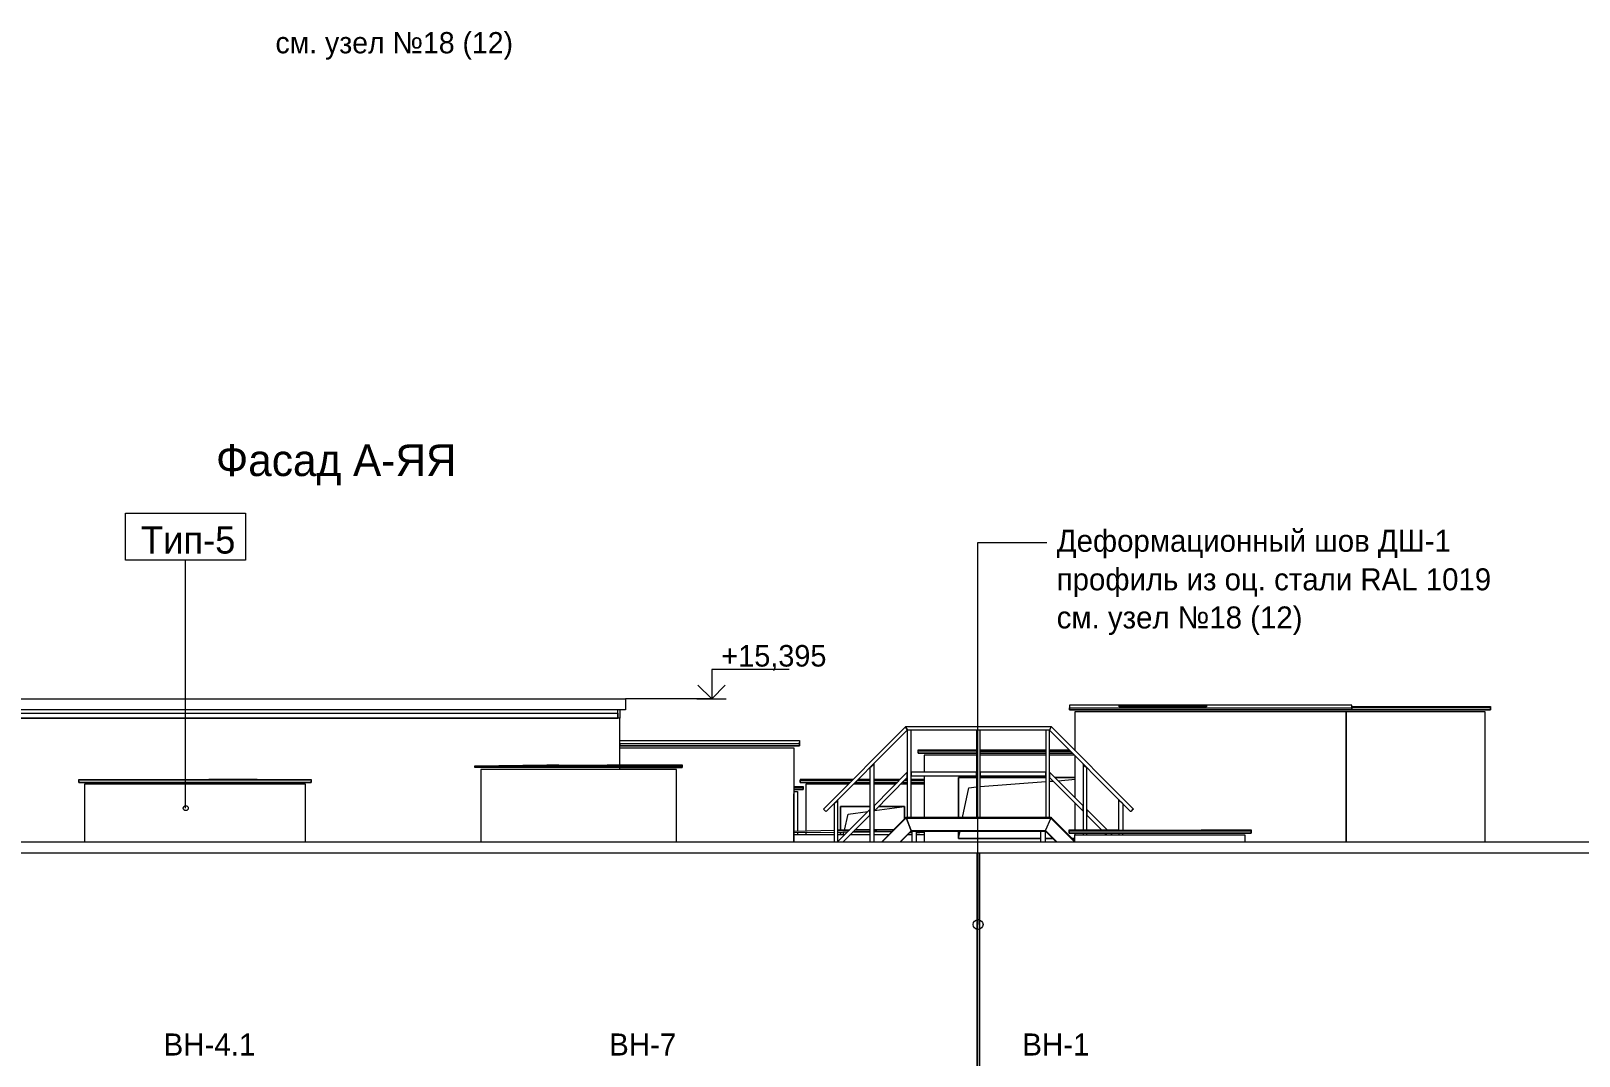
# Model space of a CAD drawing. Header units: millimetres. Extents: x 2294 to 908349, y -83289 to 219220.
# Drawn here: x 357830 to 374340, y 79158 to 90092 of the extents above; entities that cross this region are included whole.
import ezdxf

# ---------------------------------------------------------------- set-up
doc = ezdxf.new("R2010")
doc.units = ezdxf.units.MM
doc.layers.add('PDF _Геометрия', color=7, linetype='Continuous')
doc.layers.add('PDF _Текст', color=7, linetype='Continuous')

msp = doc.modelspace()

# ---------------------------------------------------------------- linework, layer by layer
at = {"layer": 'PDF _Геометрия', "lineweight": 9}
for points in [[(358838.9, 84949.5), (360119.8, 84949.5), (360119.8, 84446.8), (358838.9, 84446.8)], [(370366.7, 82881.7), (369435.6, 82881.7), (369435.6, 82894.9), (370366.7, 82894.9)], [(371918.6, 82877.4), (371918.6, 82886.1), (373396.2, 82886.1), (373396.2, 82873), (371918.6, 82873)], [(351534, 82763.7), (364089.1, 82763.7)], [(371918.6, 82851.1), (371918.6, 82873)], [(367953.6, 82387.7), (368653.1, 82387.7)], [(368692.4, 82387.7), (368937.2, 82387.7)], [(363459.6, 82265.3), (363660.7, 82261), (363975.5, 82261), (363975.5, 82265.3), (364775.5, 82265.3), (364775.5, 82252.2), (364775.5, 82234.7), (362563.5, 82234.7), (362563.5, 82252.2), (363332.9, 82265.3), (363402.8, 82265.3)], [(360819.2, 82099.2), (358340.5, 82099.2), (358340.5, 82108), (359726.3, 82108), (360242.2, 82108), (360819.2, 82108)], [(366777.7, 82077.4), (366624.7, 82077.4)], [(367175.5, 82129.8), (367175.5, 82134.2), (367175.5, 82138.6), (367175.5, 82173.5), (367175.5, 82177.9), (367175.5, 82182.3), (367175.5, 82186.7), (366821.4, 81828.2), (366821.4, 81823.8), (366821.4, 81819.4), (366821.4, 81784.5), (366821.4, 81780.1), (366821.4, 81775.7), (366821.4, 81771.4)], [(367070.6, 82077.4), (366821.4, 82077.4)], [(367179.8, 82077.4), (367127.4, 82077.4)], [(367219.2, 82186.7), (367219.2, 82182.3), (367219.2, 82177.9), (367219.2, 82156.1), (367219.2, 82151.7), (367219.2, 82147.3), (367914.3, 82147.3), (367914.3, 82151.7), (367914.3, 82156.1), (367914.3, 82177.9), (367914.3, 82182.3), (367914.3, 82186.7)], [(367354.7, 82077.4), (367219.2, 82077.4)], [(367914.3, 82129.8), (367721.9, 82129.8), (367721.9, 81701.4), (367721.9, 81697), (367721.9, 81701.4), (367721.9, 82129.8)], [(368653.1, 82147.3), (368653.1, 82151.7), (368653.1, 82156.1), (368653.1, 82177.9), (368653.1, 82182.3), (368653.1, 82186.7), (367953.6, 82186.7), (367953.6, 82182.3), (367953.6, 82177.9), (367953.6, 82156.1), (367953.6, 82151.7), (367953.6, 82147.3)], [(368653.1, 82129.8), (367953.6, 82129.8)], [(369050.9, 81771.4), (369050.9, 81775.7), (369050.9, 81780.1), (369050.9, 81784.5), (369050.9, 81819.4), (369050.9, 81823.8), (369050.9, 81828.2), (368692.4, 82186.7), (368692.4, 82182.3), (368692.4, 82177.9), (368692.4, 82173.5), (368692.4, 82138.6), (368692.4, 82134.2), (368692.4, 82129.8)], [(368967.8, 82129.8), (368749.2, 82129.8)], [(366777.7, 81819.4), (366462.9, 81819.4), (366462.9, 81565.9), (366462.9, 81819.4)], [(367144.9, 81819.4), (366869.5, 81819.4), (367144.9, 81819.4), (367144.9, 81688.3)], [(366559.1, 81565.9), (366436.7, 81565.9)], [(366777.7, 81570.3), (366615.9, 81570.3)], [(366852, 81570.3), (366821.4, 81570.3)], [(367026.8, 81570.3), (366852, 81570.3)], [(368709.9, 81705.8), (368709.9, 81701.4), (367162.4, 81701.4), (367162.4, 81705.8)], [(367166.7, 81692.7), (367162.4, 81692.7), (367162.4, 81697), (367162.4, 81692.7), (367166.7, 81692.7), (367214.8, 81570.3)], [(366436.7, 81544), (366537.2, 81548.4)], [(366462.9, 81544), (366462.9, 81517.8)], [(366594.1, 81548.4), (366777.7, 81548.4)], [(366821.4, 81552.8), (366852, 81552.8), (367009.4, 81548.4), (367013.7, 81548.4), (367009.4, 81548.4), (366852, 81552.8)], [(367206.1, 81544), (367223.6, 81544)], [(367721.9, 81557.1), (367721.9, 81478.5), (368596.2, 81478.5), (367721.9, 81478.5)], [(368648.7, 81478.5), (368727.4, 81478.5)], [(368731.8, 81478.5), (368736.1, 81478.5)], [(368924.1, 81478.5), (368928.5, 81478.5)], [(368932.9, 81478.5), (368963.5, 81478.5)]]:
    msp.add_lwpolyline(points, close=True, dxfattribs=at)
for points in [[(367927.4, 80560.4), (367927.4, 84634.7), (368666.2, 84634.7)], [(359477.1, 81802), (359477.1, 84446.8)], [(365916.5, 83279.5), (365090.2, 83279.5), (365090.2, 82969.2), (364740.5, 82969.2), (364172.2, 82969.2), (364172.2, 82851.1)], [(351534, 82969.2), (364172.2, 82969.2), (364172.2, 82851.1), (351534, 82851.1)], [(364932.9, 82969.2), (365243.2, 82969.2)], [(373396.2, 82873), (373396.2, 82851.1), (371918.6, 82851.1), (368906.6, 82851.1), (368906.6, 82873), (371918.6, 82873), (371918.6, 82899.2), (368906.6, 82899.2), (368906.6, 82873)], [(368906.6, 82881.7), (368906.6, 82851.1), (373396.2, 82851.1), (373396.2, 82864.2)], [(369435.6, 82894.9), (369435.6, 82881.7)], [(370366.7, 82894.9), (370366.7, 82881.7)], [(351949.3, 82851.1), (351949.3, 82816.2), (351534, 82816.2), (364089.1, 82816.2), (364089.1, 82763.7), (364089.1, 82851.1)], [(364111, 82265.3), (364111, 82763.7), (351534, 82763.7)], [(353496.8, 82851.1), (353496.8, 82816.2), (363499, 82816.2)], [(364111, 82851.1), (364111, 82763.7)], [(368967.8, 82414), (368967.8, 82833.6), (369077.1, 82833.6), (371752.5, 82833.6), (371857.4, 82833.6), (371857.4, 81443.5), (371857.4, 81802)], [(371857.4, 81443.5), (371857.4, 82833.6), (373225.7, 82833.6), (373335, 82833.6), (373335, 81443.5)], [(371918.6, 82877.4), (371918.6, 82877.4)], [(367219.2, 81701.4), (367219.2, 82632.6), (367214.8, 82632.6), (367210.5, 82632.6), (367184.2, 82632.6), (367179.8, 82632.6), (367175.5, 82632.6), (367175.5, 82636.9), (367175.5, 82641.3), (367162.4, 82663.2), (367162.4, 82667.5), (367162.4, 82671.9), (367162.4, 82667.5), (367162.4, 82663.2), (367175.5, 82641.3), (367175.5, 82636.9), (367175.5, 82632.6), (366309.9, 81767), (366305.5, 81771.4), (366288, 81788.8), (366283.7, 81793.2), (367162.4, 82671.9), (368709.9, 82671.9), (369588.6, 81793.2), (369584.2, 81793.2), (369584.2, 81788.8), (369579.8, 81788.8), (369562.4, 81771.4), (369562.4, 81767), (369558, 81767), (368692.4, 82632.6), (368692.4, 82636.9), (368696.8, 82636.9), (368696.8, 82641.3), (368705.5, 82663.2), (368705.5, 82667.5), (368709.9, 82667.5), (368709.9, 82671.9), (368709.9, 82667.5), (368705.5, 82667.5), (368705.5, 82663.2), (368696.8, 82641.3), (368696.8, 82636.9), (368692.4, 82636.9), (368692.4, 82632.6), (367175.5, 82632.6), (367175.5, 81701.4)], [(367953.6, 81701.4), (367953.6, 82632.6), (367949.2, 82632.6), (367923, 82632.6), (367918.6, 82632.6), (367914.3, 82632.6), (367914.3, 81701.4)], [(368692.4, 81701.4), (368692.4, 82632.6), (368688, 82632.6), (368683.7, 82632.6), (368657.4, 82632.6), (368653.1, 82632.6), (368653.1, 81701.4)], [(364111, 82523.3), (364666.2, 82523.3), (365287, 82523.3), (366025.8, 82523.3), (366025.8, 82488.3), (364111, 82488.3), (364111, 82466.4)], [(366025.8, 82488.3), (366025.8, 82466.4), (364111, 82466.4), (366025.8, 82466.4), (366025.8, 82505.8)], [(364111, 82444.6), (365855.3, 82444.6), (365964.6, 82444.6), (365964.6, 81443.5), (365964.6, 81955)], [(367914.3, 82409.6), (367293.5, 82409.6), (367293.5, 82422.7), (367914.3, 82422.7)], [(367293.5, 82400.9), (367293.5, 82387.7), (367914.3, 82387.7), (367293.5, 82387.7), (367293.5, 82409.6)], [(367953.6, 82422.7), (368653.1, 82422.7)], [(367953.6, 82409.6), (368653.1, 82409.6)], [(368692.4, 82422.7), (368902.3, 82422.7)], [(368692.4, 82409.6), (368915.4, 82409.6)], [(368959.1, 82422.7), (368967.8, 82422.7)], [(362563.5, 82252.2), (364775.5, 82252.2)], [(363459.6, 82261), (363459.6, 82265.3), (363459.6, 82261), (363975.5, 82261)], [(364102.3, 82234.7), (364775.5, 82234.7), (364775.5, 82243.5)], [(364111, 82212.9), (364111, 82234.7)], [(366821.4, 81443.5), (366821.4, 82274.1), (366817, 82274.1), (366817, 82269.7), (366812.6, 82265.3), (366786.4, 82239.1), (366782, 82234.7), (366777.7, 82234.7), (366777.7, 82230.4), (366777.7, 81443.5)], [(367914.3, 82365.9), (367354.7, 82365.9), (367354.7, 82186.7)], [(368653.1, 82365.9), (367953.6, 82365.9)], [(368954.7, 82365.9), (368692.4, 82365.9)], [(368967.8, 81911.2), (368967.8, 82357.1)], [(369090.2, 81570.3), (369090.2, 82230.4), (369090.2, 82234.7), (369085.9, 82234.7), (369085.9, 82239.1), (369081.5, 82239.1), (369059.6, 82265.3), (369055.3, 82265.3), (369055.3, 82269.7), (369050.9, 82269.7), (369050.9, 82274.1), (369050.9, 81570.3)], [(360819.2, 82099.2), (360819.2, 82077.4), (358340.5, 82077.4), (358340.5, 82099.2)], [(358340.5, 82090.5), (358340.5, 82077.4), (360819.2, 82077.4), (360819.2, 82090.5)], [(360758, 81443.5), (360758, 82059.9), (358401.7, 82059.9), (358401.7, 81443.5)], [(360242.2, 82108), (359726.3, 82108)], [(364714.3, 81443.5), (364714.3, 82212.9), (364605, 82212.9), (362629, 82212.9), (362629, 81443.5)], [(366598.4, 82108), (366034.5, 82108), (366034.5, 82099.2), (366589.7, 82099.2)], [(366034.5, 82090.5), (366034.5, 82077.4), (366567.8, 82077.4), (366034.5, 82077.4), (366034.5, 82099.2)], [(366546, 82059.9), (366095.7, 82059.9), (366095.7, 81561.5)], [(366777.7, 82059.9), (366602.8, 82059.9)], [(366646.5, 82099.2), (366777.7, 82099.2)], [(366777.7, 82108), (366655.3, 82108)], [(367101.2, 82108), (366821.4, 82108)], [(366821.4, 82099.2), (367088, 82099.2)], [(367048.7, 82059.9), (366821.4, 82059.9)], [(367179.8, 82059.9), (367105.5, 82059.9)], [(367149.2, 82099.2), (367179.8, 82099.2)], [(367179.8, 82108), (367158, 82108)], [(367354.7, 82108), (367219.2, 82108)], [(367219.2, 82099.2), (367354.7, 82099.2)], [(367354.7, 82059.9), (367219.2, 82059.9)], [(367354.7, 82147.3), (367354.7, 81701.4)], [(367953.6, 82033.7), (368653.1, 82086.1)], [(368692.4, 82090.5), (368727.4, 82090.5)], [(368784.2, 82094.9), (368967.8, 82112.3)], [(365964.6, 82033.7), (366065.1, 82033.7), (366065.1, 82020.5), (365964.6, 82020.5)], [(365964.6, 82003), (366065.1, 82003), (365964.6, 82003)], [(365964.6, 81981.2), (366003.9, 81981.2), (366003.9, 81557.1)], [(366065.1, 82020.5), (366065.1, 82003), (366065.1, 82011.8)], [(367765.6, 81701.4), (367831.2, 82020.5), (367914.3, 82029.3)], [(366305.5, 81771.4), (366288, 81788.8)], [(366493.5, 81443.5), (366777.7, 81727.6), (366777.7, 81732), (366777.7, 81736.4), (366777.7, 81740.8), (366777.7, 81775.7), (366777.7, 81780.1), (366777.7, 81784.5), (366777.7, 81788.8), (366436.7, 81447.9), (366436.7, 81443.5), (366436.7, 81889.4), (366432.3, 81889.4), (366432.3, 81885), (366427.9, 81885), (366406.1, 81858.8), (366401.7, 81854.4), (366397.3, 81854.4), (366397.3, 81850), (366397.3, 81443.5)], [(366506.6, 81565.9), (366546, 81736.4), (366755.8, 81767)], [(366825.8, 81775.7), (367144.9, 81819.4)], [(370843.2, 81557.1), (370843.2, 81535.3), (368902.3, 81535.3), (368902.3, 81557.1), (368902.3, 81570.3), (369431.2, 81570.3), (369431.2, 81889.4), (369435.6, 81889.4), (369435.6, 81885), (369440, 81885), (369466.2, 81858.8), (369466.2, 81854.4), (369470.6, 81854.4), (369470.6, 81850), (369474.9, 81850), (369474.9, 81565.9)], [(368967.8, 81570.3), (368967.8, 81854.4)], [(369308.8, 81570.3), (369090.2, 81788.8), (369090.2, 81784.5), (369090.2, 81780.1), (369090.2, 81775.7), (369090.2, 81740.8), (369090.2, 81736.4), (369090.2, 81732), (369090.2, 81727.6), (369247.6, 81570.3)], [(369579.8, 81788.8), (369562.4, 81771.4)], [(365964.6, 81557.1), (366397.3, 81565.9)], [(366904.4, 81443.5), (367162.4, 81701.4), (367162.4, 81697), (368705.5, 81697), (368709.9, 81697), (368709.9, 81701.4), (368959.1, 81452.2)], [(367101.2, 81443.5), (367219.2, 81561.5), (367219.2, 81557.1), (368648.7, 81557.1), (368648.7, 81561.5), (368653.1, 81561.5), (368653.1, 81565.9), (368653.1, 81570.3), (368705.5, 81692.7), (368705.5, 81697), (368709.9, 81697), (368709.9, 81701.4), (367162.4, 81701.4), (367162.4, 81697), (366908.8, 81443.5)], [(368771.1, 81443.5), (368653.1, 81561.5), (367219.2, 81561.5), (367219.2, 81565.9), (367214.8, 81565.9), (367214.8, 81570.3), (367214.8, 81565.9), (367219.2, 81565.9), (367219.2, 81561.5), (367219.2, 81557.1), (367105.5, 81443.5)], [(367144.9, 81679.6), (367144.9, 81679.6)], [(367144.9, 81679.6), (367144.9, 81679.6)], [(367162.4, 81701.4), (367162.4, 81701.4)], [(367162.4, 81701.4), (367162.4, 81701.4)], [(367210.5, 81701.4), (367184.2, 81701.4)], [(367219.2, 81561.5), (367219.2, 81561.5)], [(367219.2, 81561.5), (367219.2, 81561.5)], [(367354.7, 81561.5), (367354.7, 81561.5)], [(367721.9, 81561.5), (367721.9, 81561.5)], [(367721.9, 81561.5), (367721.9, 81561.5)], [(367949.2, 81701.4), (367923, 81701.4)], [(368762.4, 81443.5), (368648.7, 81557.1), (368648.7, 81561.5), (368653.1, 81561.5), (368653.1, 81565.9), (368653.1, 81570.3), (368705.5, 81692.7), (368705.5, 81697), (368959.1, 81443.5)], [(368683.7, 81701.4), (368657.4, 81701.4)], [(368709.9, 81701.4), (368709.9, 81701.4)], [(369431.2, 81570.3), (369431.2, 81565.9), (370309.9, 81565.9), (370309.9, 81570.3), (370843.2, 81570.3), (370843.2, 81557.1), (368902.3, 81557.1)], [(369431.2, 81565.9), (370309.9, 81565.9)], [(317300.2, 81321.1), (317300.2, 81443.5), (408399.4, 81443.5), (408399.4, 81321.1), (317300.2, 81321.1), (317300.2, 81443.5)], [(366397.3, 81544), (365964.6, 81539.7)], [(366397.3, 81517.8), (365964.6, 81517.8)], [(366003.9, 81539.7), (366003.9, 81517.8)], [(366095.7, 81539.7), (366095.7, 81517.8)], [(366506.6, 81517.8), (366436.7, 81517.8)], [(366493.5, 81517.8), (366497.9, 81544)], [(366777.7, 81517.8), (366563.5, 81517.8)], [(366974.4, 81517.8), (366821.4, 81517.8)], [(367171.1, 81517.8), (367171.1, 81517.8)], [(367223.6, 81517.8), (367179.8, 81517.8)], [(367267.3, 81557.1), (367232.3, 81557.1), (367227.9, 81557.1), (367223.6, 81557.1), (367223.6, 81443.5)], [(367276, 81443.5), (367276, 81557.1), (367271.7, 81557.1), (367267.3, 81557.1), (367232.3, 81557.1)], [(367354.7, 81544), (367271.7, 81544), (367311, 81544)], [(367354.7, 81517.8), (367271.7, 81517.8)], [(367354.7, 81557.1), (367354.7, 81443.5)], [(367721.9, 81478.5), (367739.4, 81557.1)], [(368640, 81557.1), (368605, 81557.1), (368600.6, 81557.1), (368596.2, 81557.1), (368596.2, 81443.5)], [(368648.7, 81443.5), (368648.7, 81557.1), (368644.3, 81557.1), (368640, 81557.1), (368605, 81557.1)], [(368902.3, 81552.8), (368902.3, 81535.3), (370843.2, 81535.3), (370843.2, 81552.8)], [(368963.5, 81443.5), (368963.5, 81517.8), (370672.7, 81517.8), (370777.7, 81517.8), (370777.7, 81443.5)], [(368967.8, 81517.8), (368967.8, 81535.3)], [(369050.9, 81535.3), (369050.9, 81517.8)], [(369090.2, 81517.8), (369090.2, 81535.3)], [(369282.6, 81535.3), (369304.4, 81517.8)], [(369361.3, 81517.8), (369343.8, 81535.3)], [(369431.2, 81535.3), (369431.2, 81517.8)], [(369474.9, 81517.8), (369474.9, 81535.3)], [(317361.4, 81321.1), (317361.4, 67122.2), (337085.9, 67122.2), (337085.9, 70475.2), (345138.4, 70475.2), (345138.4, 67122.2), (346379.9, 67122.2), (346379.9, 70475.2), (354432.3, 70475.2), (354432.3, 67122.2), (355673.9, 67122.2), (355673.9, 70475.2), (366825.8, 70475.2), (366825.8, 67122.2), (367923, 67122.2), (367923, 81321.1), (367923, 67069.8)], [(367944.9, 67069.8), (367944.9, 81321.1), (367944.9, 67122.2), (368220.3, 67122.2), (368220.3, 70475.2), (370388.6, 70475.2), (370388.6, 67122.2), (371005, 67122.2), (371005, 70475.2), (372452, 70475.2), (372452, 67122.2), (389540.5, 67122.2), (389540.5, 70475.2), (391350.3, 70475.2), (391350.3, 67122.2), (408316.4, 67122.2)]]:
    msp.add_lwpolyline(points, dxfattribs=at)
at = {"layer": 'PDF _Геометрия', "lineweight": 18}
msp.add_lwpolyline([(364941.6, 83113.4), (365090.2, 82969.2), (365234.5, 83113.4)], dxfattribs=at)
at = {"layer": 'PDF _Геометрия', "lineweight": 9}
for points in [[(359455.3, 81802), (359455.3, 81819.4), (359464, 81828.2), (359481.5, 81828.2)], [(359455.3, 81802), (359455.3, 81819.4), (359464, 81828.2), (359481.5, 81828.2)], [(359481.5, 81775.7), (359464, 81775.7), (359455.3, 81788.8), (359455.3, 81802)], [(359481.5, 81775.7), (359464, 81775.7), (359455.3, 81788.8), (359455.3, 81802)], [(359481.5, 81828.2), (359494.6, 81828.2), (359507.7, 81819.4), (359507.7, 81802)], [(359481.5, 81828.2), (359494.6, 81828.2), (359507.7, 81819.4), (359507.7, 81802)], [(359507.7, 81802), (359507.7, 81788.8), (359494.6, 81775.7), (359481.5, 81775.7)], [(359507.7, 81802), (359507.7, 81788.8), (359494.6, 81775.7), (359481.5, 81775.7)], [(367879.3, 80560.4), (367879.3, 80591), (367901.2, 80612.9), (367931.8, 80612.9)], [(367879.3, 80560.4), (367879.3, 80591), (367901.2, 80612.9), (367931.8, 80612.9)], [(367931.8, 80612.9), (367958, 80612.9), (367984.2, 80591), (367984.2, 80560.4)], [(367931.8, 80612.9), (367958, 80612.9), (367984.2, 80591), (367984.2, 80560.4)], [(367931.8, 80508), (367901.2, 80508), (367879.3, 80534.2), (367879.3, 80560.4)], [(367931.8, 80508), (367901.2, 80508), (367879.3, 80534.2), (367879.3, 80560.4)], [(367984.2, 80560.4), (367984.2, 80534.2), (367958, 80508), (367931.8, 80508)], [(367984.2, 80560.4), (367984.2, 80534.2), (367958, 80508), (367931.8, 80508)]]:
    msp.add_open_spline(points, degree=3, dxfattribs=at)

# ---------------------------------------------------------------- texts
at = {"layer": 'PDF _Текст', "attachment_point": 4, "style": ''}
for s, insert, char_height in [('см. узел №18 (12)', (360438, 89932.5), 226.626), ('Фасад А-ЯЯ', (359803.8, 85464.5), 337.88), ('Тип-5', (359003.8, 84660.3), 289.45), ('Деформационный шов ДШ-1', (368769.7, 84618.6), 234.458), ('профиль из оц. стали RAL 1019', (368769.7, 84207.7), 234.458), ('см. узел №18 (12)', (368769.7, 83801.1), 234.458), ('+15,395', (365193.8, 83406.1), 229.97), ('ВН-4.1', (359244.3, 79281.3), 235.29), ('ВН-7', (363996.1, 79281.3), 235.29), ('ВН-1', (368402.5, 79281.3), 235.29)]:
    msp.add_mtext(s, dxfattribs=dict(at, insert=insert, char_height=char_height))

doc.saveas('drawing.dxf')
